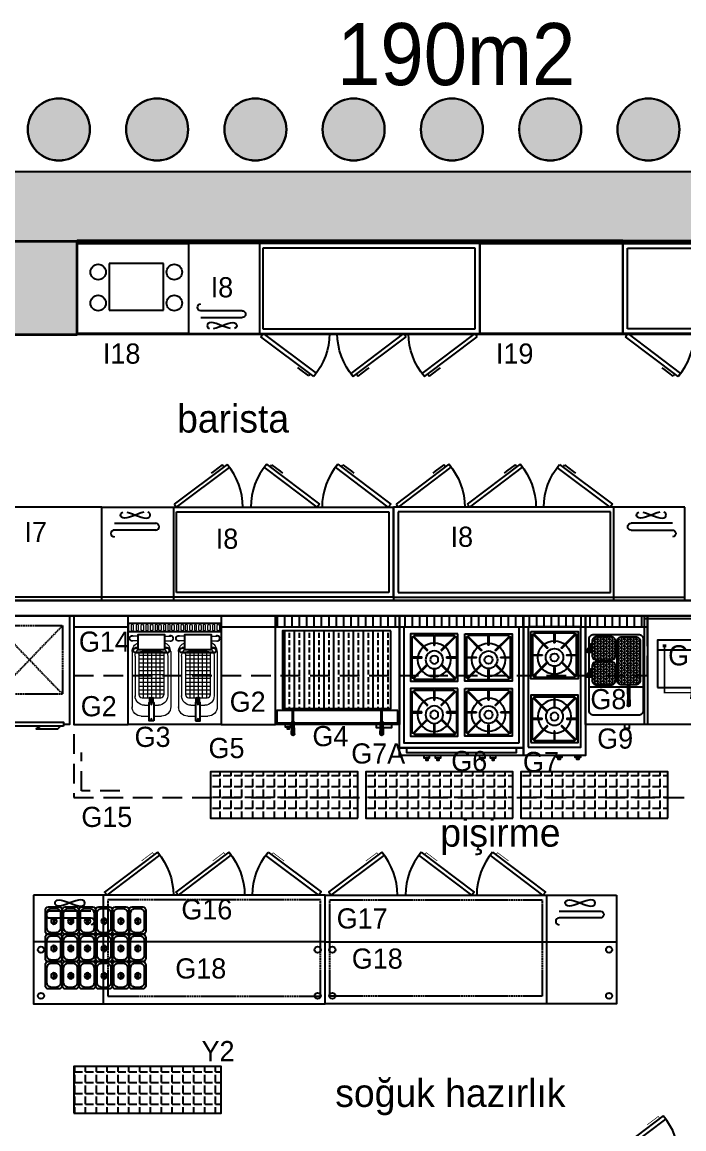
# Model space of a CAD drawing. Header units: millimetres. Extents: x -2729 to 15248, y -12439 to 5292.
# Drawn here: x 7412 to 7839, y -9259 to -8546 of the extents above; entities that cross this region are included whole.
import ezdxf

# ---------------------------------------------------------------- set-up
doc = ezdxf.new("R2010")
doc.units = ezdxf.units.MM
doc.linetypes.add('DASHED', pattern=[0.75, 0.5, -0.25])
doc.linetypes.add('HIDDENX2', pattern=[19.05, 12.7, -6.35])
for name, color, linetype in [('002 Çizgi', 7, 'Continuous'), ('CIHAZ', 2, 'Continuous'), ('Kıtc-002 Çizgi', 7, 'Continuous'), ('OLCU', 7, 'Continuous'), ('S2000-002 Çizgi', 7, 'Continuous'), ('S2000-003 Kapı', 3, 'Continuous'), ('tefris', 39, 'Continuous')]:
    doc.layers.add(name, color=color, linetype=linetype)
for name, color, linetype, lineweight in [('DUVAR', 7, 'Continuous', 30), ('kolon_Ном_пера__60', 7, 'Continuous', 35), ('mevcut kolonlar_Ном_пера__60', 7, 'Continuous', 35)]:
    doc.layers.add(name, color=color, linetype=linetype, lineweight=lineweight)
doc.styles.add('TAKSİM', font='GOTHIC.TTF', dxfattribs={"height": 20})
doc.styles.add('Мой Ариал', font='arial.ttf', dxfattribs={"width": 0.9})

# ---------------------------------------------------------------- blocks, each defined once
blk = doc.blocks.new('jhkjuhj')
at = {"layer": 'tefris'}
blk.add_circle((-2448793.21, 524949.27), 20, dxfattribs=at)
blk = doc.blocks.new('A$C34EC4B2C')
at = {"layer": 'S2000-002 Çizgi'}
for p, q in [((80.83, 87.67), (46.6, 62.05)), ((48.14, 60), (82.37, 85.61)), ((77.59, 87.3), (71.93, 83.07)), ((78.58, 85.98), (77.59, 87.3)), ((82.37, 85.61), (80.83, 87.67)), ((104.65, 85.77), (106.2, 87.82)), ((138.76, 60), (104.65, 85.77)), ((106.2, 87.82), (140.31, 62.05)), ((108.44, 86.12), (109.44, 87.44)), ((109.44, 87.44), (115.07, 83.18)), ((150.63, 85.77), (152.18, 87.82)), ((184.74, 60), (150.63, 85.77)), ((152.18, 87.82), (186.29, 62.05)), ((154.42, 86.12), (155.42, 87.44)), ((155.42, 87.44), (161.05, 83.18)), ((71.93, 83.07), (70.49, 81.99)), ((115.07, 83.18), (116.52, 82.09)), ((161.05, 83.18), (162.5, 82.09)), ((0, 0), (0, 60)), ((0, 60), (188, 60)), ((46.11, 60), (46.11, 0)), ((46.6, 62.05), (48.14, 60)), ((140.31, 62.05), (138.76, 60)), ((186.29, 62.05), (184.74, 60)), ((188, 2), (188, 60)), ((188, 60), (188, 0)), ((12, 54.97), (12.17, 55.71)), ((12.17, 54.24), (12, 54.97)), ((12.17, 55.71), (12.66, 56.35)), ((12.66, 53.6), (12.17, 54.24)), ((12.66, 56.35), (13.47, 56.8)), ((13.47, 53.14), (12.66, 53.6)), ((14.62, 52.97), (13.47, 53.14)), ((16.07, 53.14), (14.62, 52.97)), ((16.07, 56.8), (17.78, 56.35)), ((17.78, 53.6), (16.07, 53.14)), ((17.78, 56.35), (19.64, 55.71)), ((19.64, 54.24), (17.78, 53.6)), ((19.64, 55.71), (21.59, 54.97)), ((21.59, 54.97), (19.64, 54.24)), ((23.54, 55.71), (21.59, 54.97)), ((21.59, 54.97), (23.54, 54.24)), ((25.4, 56.35), (23.54, 55.71)), ((23.54, 54.24), (25.4, 53.6)), ((27.1, 56.8), (25.4, 56.35)), ((25.4, 53.6), (27.1, 53.14)), ((27.1, 53.14), (28.56, 52.97)), ((28.56, 52.97), (29.7, 53.14)), ((30.52, 56.35), (29.7, 56.8)), ((29.7, 53.14), (30.52, 53.6)), ((31.01, 55.71), (30.52, 56.35)), ((30.52, 53.6), (31.01, 54.24)), ((31.17, 54.97), (31.01, 55.71)), ((31.01, 54.24), (31.17, 54.97)), ((48, 5), (48, 57)), ((48, 57), (185, 57)), ((185, 57), (185, 5)), ((8, 49.66), (34.67, 49.66)), ((34.67, 45.32), (8, 45.32)), ((188, 2), (0, 2)), ((185, 5), (48, 5)), ((188, 0), (0, 0))]:
    blk.add_line(p, q, dxfattribs=at)
for centre, radius, start, end in [((48.14, 60), 42.75, 0, 40.24497), ((138.76, 60), 42.75, 139.49079, 180), ((184.74, 60), 42.75, 139.49079, 180), ((8, 43.15), 2.17, 90, 270), ((34.67, 47.49), 2.17, 270, 90)]:
    blk.add_arc(centre, radius, start, end, dxfattribs=at)
blk = doc.blocks.new('A$C604B7618')
at = {"layer": 'Kıtc-002 Çizgi'}
blk.add_lwpolyline([(0, 30.57), (30.57, 30.57), (30.57, 0), (0, 0), (0, 30.57)], dxfattribs=at)
blk.add_lwpolyline([(15.55, 29.52), (15.55, 23.44, -0.414214), (15.34, 23.23), (15.23, 23.23, -0.414214), (15.02, 23.44), (15.02, 29.52), (2.68, 29.52, 0.668179), (2.31, 28.63), (10.81, 20.13, -0.810443), (10.38, 19.82), (1.59, 28.61, 0.668179), (1.05, 28.39), (1.05, 15.55), (7.13, 15.55, -0.414214), (7.34, 15.34), (7.34, 15.23, -0.414214), (7.13, 15.02), (1.05, 15.02), (1.05, 2.68, 0.668179), (1.94, 2.31), (10.43, 10.81, -0.810443), (10.75, 10.38), (1.96, 1.59, 0.668179), (2.18, 1.05), (15.02, 1.05), (15.02, 7.13, -0.414214), (15.23, 7.34), (15.34, 7.34, -0.414214), (15.55, 7.13), (15.55, 1.05), (27.88, 1.05, 0.668179), (28.26, 1.94), (19.76, 10.43, -0.810443), (20.19, 10.75), (28.98, 1.96, 0.668179), (29.52, 2.18), (29.52, 15.02), (23.44, 15.02, -0.414214), (23.23, 15.23), (23.23, 15.34, -0.414214), (23.44, 15.55), (29.52, 15.55), (29.52, 28.39, 0.668179), (28.98, 28.61), (20.19, 19.82, -0.810443), (19.76, 20.13), (28.26, 28.63, 0.668179), (27.88, 29.52)], format="xyb", close=True, dxfattribs=at)
for radius in [10.75, 5.66, 2.6]:
    blk.add_circle((15.28, 13.8), radius, dxfattribs=at)
blk = doc.blocks.new('A$C0E67626B')
at = {"layer": 'S2000-002 Çizgi'}
h = blk.add_hatch(dxfattribs=at)
h.set_pattern_fill('ANSI31', color=256, scale=1.5, angle=45, style=0)
h.set_pattern_definition([(90, (-2444.461, -5730.0927), (-4.7625, 9e-16), [])])
h.paths.add_polyline_path([(80, 85.92), (80, 92.92), (0, 92.92), (0, 85.92)])
for points in [[(0, 7.92), (80, 7.92), (80, 92.92), (0, 92.92)], [(80, 85.92), (0, 85.92), (0, 92.92), (80, 92.92)], [(3, 10.92), (77, 10.92), (77, 85.92), (3, 85.92)], [(0, 2.92), (80, 2.92), (80, 7.92), (0, 7.92)], [(4.49, 7.92), (75.51, 7.92), (75.51, 4.92), (4.49, 4.92)], [(17.86, 2.92), (21.5, 2.92), (21.5, 1.46), (17.86, 1.46)], [(18.82, 1.46), (20.28, 1.46), (20.28, 0), (18.82, 0)], [(24.71, 2.92), (28.35, 2.92), (28.35, 1.46), (24.71, 1.46)], [(25.67, 1.46), (27.13, 1.46), (27.13, 0), (25.67, 0)], [(53.39, 2.92), (57.03, 2.92), (57.03, 1.46), (53.39, 1.46)], [(54.35, 1.46), (55.81, 1.46), (55.81, 0), (54.35, 0)], [(60.56, 2.92), (64.21, 2.92), (64.21, 1.46), (60.56, 1.46)], [(61.53, 1.46), (62.99, 1.46), (62.99, 0), (61.53, 0)]]:
    blk.add_lwpolyline(points, close=True, dxfattribs=at)
at = {"layer": 'S2000-002 Çizgi', "xscale": -1}
for p in [(37.77, 50.81), (37.77, 15.43)]:
    blk.add_blockref('A$C604B7618', p, dxfattribs=at)
at = {"layer": 'S2000-002 Çizgi'}
for p in [(42.23, 50.81), (42.23, 15.43)]:
    blk.add_blockref('A$C604B7618', p, dxfattribs=at)
blk = doc.blocks.new('A$C0F9524AD')
at = {"layer": 'S2000-002 Çizgi'}
for points in [[(28.7, 57.61, 1), (27.03, 57.61), (27.4, 50.35), (28.33, 50.35)], [(2.19, 39.17, 1), (0.72, 38.39), (2.1, 36.57), (2.93, 37.01)], [(2.19, 23.14, 1), (0.72, 22.36), (2.1, 20.54), (2.93, 20.97)]]:
    blk.add_hatch(color=256, dxfattribs=at).paths.add_polyline_path(points)
h = blk.add_hatch(dxfattribs=at)
h.set_pattern_fill('HEX', color=256, scale=0.2, angle=180, style=0)
h.set_pattern_definition([(360, (-3709.6624, 5056.9235), (-1e-16, -1.099852), [0.635, -1.27]), (240, (-3709.6624, 5056.9235), (-0.95249977, 0.549926), [0.635, -1.27]), (300, (-3709.0274, 5056.9235), (-0.95249977, -0.549926), [0.635, -1.27])])
h.paths.add_polyline_path([(16.36, 29.47, 0.414214), (19.36, 32.47), (19.36, 41.47, 0.414214), (16.36, 44.47), (7.36, 44.47, 0.414214), (4.36, 41.47), (4.36, 32.47, 0.414214), (7.36, 29.47)])
h = blk.add_hatch(dxfattribs=at)
h.set_pattern_fill('HEX', color=256, scale=0.2, angle=180, style=0)
h.set_pattern_definition([(180, (3749.3886, 5040.9235), (-1e-16, -1.099852), [0.635, -1.27]), (300, (3749.3886, 5040.9235), (0.95249977, 0.549926), [0.635, -1.27]), (240, (3748.7536, 5040.9235), (0.95249977, -0.549926), [0.635, -1.27])])
h.paths.add_polyline_path([(32.36, 13.47, 0.414214), (35.36, 16.47), (35.36, 41.47, 0.414214), (32.36, 44.47), (23.36, 44.47, 0.414214), (20.36, 41.47), (20.36, 16.47, 0.414214), (23.36, 13.47)])
h = blk.add_hatch(dxfattribs=at)
h.set_pattern_fill('HEX', color=256, scale=0.2, angle=180, style=0)
h.set_pattern_definition([(360, (-3709.6624, 5040.9235), (-1e-16, -1.099852), [0.635, -1.27]), (240, (-3709.6624, 5040.9235), (-0.95249977, 0.549926), [0.635, -1.27]), (300, (-3709.0274, 5040.9235), (-0.95249977, -0.549926), [0.635, -1.27])])
h.paths.add_polyline_path([(16.36, 13.47, 0.414214), (19.36, 16.47), (19.36, 25.47, 0.414214), (16.36, 28.47), (7.36, 28.47, 0.414214), (4.36, 25.47), (4.36, 16.47, 0.414214), (7.36, 13.47)])
h = blk.add_hatch(dxfattribs=at)
h.set_pattern_fill('ANSI31', color=256, scale=1.5, angle=225, style=0)
h.set_pattern_definition([(270, (3692.638, 5064.124), (4.7625, -1e-15), [])])
h.paths.add_polyline_path([(0, 7), (0, 0), (40, 0), (40, 7)])
for p, q in [((27.4, 50.35), (27.03, 57.61)), ((28.33, 50.35), (28.7, 57.61)), ((27.4, 50.35), (28.33, 50.35)), ((27.4, 45.97), (2.32, 45.97)), ((37.32, 45.97), (28.33, 45.97)), ((2.1, 36.57), (0.72, 38.39)), ((2.1, 36.57), (2.93, 37.01)), ((2.93, 37.01), (2.19, 39.17)), ((2.1, 20.54), (0.72, 22.36)), ((2.93, 20.97), (2.19, 23.14)), ((2.1, 20.54), (2.93, 20.97))]:
    blk.add_line(p, q, dxfattribs=at)
for points in [[(28.5, 70), (25.22, 70), (25.22, 72.31), (28.5, 72.31)], [(40, 70), (0, 70), (0, 0), (40, 0)], [(40, 0), (0, 0), (0, 7), (40, 7)]]:
    blk.add_lwpolyline(points, close=True, dxfattribs=at)
for points in [[(37.32, 52.32), (37.32, 60.97, 0.414214), (34.32, 63.97), (5.32, 63.97, 0.414214), (2.32, 60.97), (2.32, 52.4)], [(2.32, 61.97), (2.32, 14.97, 0.414214), (5.32, 11.97), (34.32, 11.97, 0.414214), (37.32, 14.97), (37.32, 52.32)]]:
    blk.add_lwpolyline(points, format="xyb", dxfattribs=at)
for points in [[(27.4, 50.35), (27.4, 44.47), (28.33, 44.47), (28.33, 50.35)], [(2.1, 36.57), (3.45, 34.03), (4.28, 34.46), (2.93, 37.01)], [(4.28, 34.46), (4.28, 39.54), (3.34, 39.54), (3.34, 36.22)], [(4.28, 38.95), (4.28, 39.54)], [(4.28, 18.43), (4.28, 23.51), (3.34, 23.51), (3.34, 20.19)], [(4.28, 22.92), (4.28, 23.51)], [(2.1, 20.54), (3.45, 17.99), (4.28, 18.43), (2.93, 20.97)]]:
    blk.add_lwpolyline(points, dxfattribs=at)
for points in [[(7.36, 44.47), (16.36, 44.47, -0.414214), (19.36, 41.47), (19.36, 32.47, -0.414214), (16.36, 29.47), (7.36, 29.47, -0.414214), (4.36, 32.47), (4.36, 41.47, -0.414214)], [(32.36, 44.47), (23.36, 44.47, 0.414214), (20.36, 41.47), (20.36, 16.47, 0.414214), (23.36, 13.47), (32.36, 13.47, 0.414214), (35.36, 16.47), (35.36, 41.47, 0.414214)], [(7.36, 28.47), (16.36, 28.47, -0.414214), (19.36, 25.47), (19.36, 16.47, -0.414214), (16.36, 13.47), (7.36, 13.47, -0.414214), (4.36, 16.47), (4.36, 25.47, -0.414214)]]:
    blk.add_lwpolyline(points, format="xyb", close=True, dxfattribs=at)
for centre, start, end in [((27.86, 57.61), 341.43703, 198.56297), ((1.46, 38.78), 9.38009, 226.50604), ((1.46, 22.75), 9.38009, 226.50604)]:
    blk.add_arc(centre, 0.835, start, end, dxfattribs=at)
blk = doc.blocks.new('A$C3E822EE1')
at = {"layer": 'S2000-002 Çizgi'}
h = blk.add_hatch(dxfattribs=at)
h.set_pattern_fill('ANSI32', color=256, angle=180, style=0)
h.set_pattern_definition([(315, (-4249.49996, 7833.96362), (-0.265165043, -0.265165043), []), (315, (-4249.3232, 7833.96362), (-0.265165043, -0.265165043), [])])
h.paths.add_polyline_path([(12.1, 69), (10.72, 69), (10.69, 70), (12.14, 70)])
h.paths.add_polyline_path([(12.07, 68.17), (11.76, 68.17), (11.76, 62.37), (11.68, 61), (11.15, 61), (11.07, 62.37), (11.07, 68.17), (10.75, 68.17), (10.72, 69), (12.1, 69)])
h.paths.add_polyline_path([(12.2, 72), (10.62, 72), (10.48, 76.14, -0.437405), (11.18, 76.9), (11.64, 76.9, -0.437405), (12.35, 76.14)])
h.paths.add_polyline_path([(12.14, 70), (10.69, 70), (10.62, 72), (12.2, 72)])
h.paths.add_polyline_path([(11.6, 59.71), (11.23, 59.71), (11.15, 61), (11.68, 61)])
h = blk.add_hatch(dxfattribs=at)
h.set_pattern_fill('ANSI32', color=256, angle=180, style=0)
h.set_pattern_definition([(225, (4329.50004, 7833.96362), (0.265165043, -0.265165043), []), (225, (4329.32326, 7833.96362), (0.265165043, -0.265165043), [])])
h.paths.add_polyline_path([(67.9, 69), (69.28, 69), (69.31, 70), (67.86, 70)])
h.paths.add_polyline_path([(67.93, 68.17), (68.24, 68.17), (68.24, 62.37), (68.32, 61), (68.85, 61), (68.93, 62.37), (68.93, 68.17), (69.25, 68.17), (69.28, 69), (67.9, 69)])
h.paths.add_polyline_path([(67.8, 72), (69.38, 72), (69.52, 76.14, 0.437405), (68.82, 76.9), (68.36, 76.9, 0.437405), (67.65, 76.14)])
h.paths.add_polyline_path([(67.86, 70), (69.31, 70), (69.38, 72), (67.8, 72)])
h.paths.add_polyline_path([(68.4, 59.71), (68.77, 59.71), (68.85, 61), (68.32, 61)])
h = blk.add_hatch(dxfattribs=at)
h.set_pattern_fill('ANSI33', color=256, angle=225, style=0)
h.set_pattern_definition([(270, (3371.733, 5045.6104), (6.35, -2e-15), []), (270, (3368.558, 5042.4354), (6.35, -2e-15), [3.175, -1.5875])])
h.paths.add_polyline_path([(74.47, 9.71), (74.47, 59.71), (4.47, 59.71), (4.47, 9.71)])
h = blk.add_hatch(dxfattribs=at)
h.set_pattern_fill('ANSI31', color=256, scale=1.5, angle=225, style=0)
h.set_pattern_definition([(270, (3371.7327, 5050.6104), (4.7625, -1e-15), [])])
h.paths.add_polyline_path([(0, 7), (0, 0), (80, 0), (80, 7)])
for p, q in [((10.48, 76.14), (10.75, 68.17)), ((10.75, 68.17), (10.48, 76.14)), ((11.64, 76.9), (11.18, 76.9)), ((11.18, 76.9), (11.64, 76.9)), ((12.35, 76.14), (12.07, 68.17)), ((67.65, 76.14), (67.93, 68.17)), ((68.36, 76.9), (68.82, 76.9)), ((68.82, 76.9), (68.36, 76.9)), ((69.52, 76.14), (69.25, 68.17)), ((69.25, 68.17), (69.52, 76.14)), ((10.75, 68.17), (11.07, 68.17)), ((11.07, 68.17), (10.75, 68.17)), ((11.07, 68.17), (11.07, 62.37)), ((11.76, 68.17), (11.76, 62.37)), ((12.07, 68.17), (11.76, 68.17)), ((67.93, 68.17), (68.24, 68.17)), ((68.24, 68.17), (68.24, 62.37)), ((68.93, 68.17), (68.93, 62.37)), ((69.25, 68.17), (68.93, 68.17)), ((68.93, 68.17), (69.25, 68.17)), ((11.07, 62.37), (11.23, 59.71)), ((11.23, 59.71), (11.6, 59.71)), ((11.6, 59.71), (11.23, 59.71)), ((11.76, 62.37), (11.6, 59.71)), ((68.24, 62.37), (68.4, 59.71)), ((68.77, 59.71), (68.4, 59.71)), ((68.4, 59.71), (68.77, 59.71)), ((68.93, 62.37), (68.77, 59.71))]:
    blk.add_line(p, q, dxfattribs=at)
for points in [[(9.94, 70), (6.3, 70), (6.3, 71.46), (9.94, 71.46)], [(8.98, 71.46), (7.52, 71.46), (7.52, 72.92), (8.98, 72.92)], [(75, 70), (65, 70), (65, 72), (75, 72)], [(80, 70), (0, 70), (0, 0), (80, 0)], [(79, 61), (1, 61), (1, 69), (79, 69)], [(74.47, 9.71), (4.47, 9.71), (4.47, 59.71), (74.47, 59.71)], [(80, 0), (0, 0), (0, 7), (80, 7)]]:
    blk.add_lwpolyline(points, close=True, dxfattribs=at)
for centre, start, end in [((11.18, 76.19), 90, 184.49917), ((11.18, 76.19), 90, 184.49917), ((11.64, 76.19), 355.50083, 90), ((68.36, 76.19), 90, 184.49917), ((68.82, 76.19), 355.50083, 90), ((68.82, 76.19), 355.50083, 90)]:
    blk.add_arc(centre, 0.706, start, end, dxfattribs=at)
blk = doc.blocks.new('A$C71D9588E')
at = {"layer": 'S2000-002 Çizgi', "linetype": 'Continuous', "lineweight": 0}
for p, q in [((6.5, 57), (2.5, 57)), ((6.5, 54), (2.5, 54)), ((23.5, 57), (27.5, 57)), ((23.5, 54), (27.5, 54)), ((36.5, 57), (32.5, 57)), ((36.5, 54), (32.5, 54)), ((53.5, 57), (57.5, 57)), ((53.5, 54), (57.5, 54)), ((2.5, 47), (2.5, 11)), ((4.5, 44), (4.5, 18)), ((4.75, 49.5), (6.5, 49.5)), ((4.75, 49), (6.5, 49)), ((4.75, 46.5), (25.25, 46.5)), ((4.75, 46), (25.25, 46)), ((7, 45.25), (7, 18.85)), ((23, 44.75), (7, 44.75)), ((21, 47.25), (9, 47.25)), ((9.5, 47.25), (9.5, 46.5)), ((9.5, 46), (9.5, 17.25)), ((12.2, 47.25), (12.2, 46.5)), ((12.2, 46), (12.2, 17.25)), ((14.9, 47.25), (14.9, 46.5)), ((14.9, 46), (14.9, 17.25)), ((17.6, 47.25), (17.6, 46.5)), ((17.6, 46), (17.6, 17.25)), ((20.3, 47.25), (20.3, 46.5)), ((20.3, 46), (20.3, 17.25)), ((23, 45.25), (23, 18.85)), ((23.5, 49.5), (25.25, 49.5)), ((23.5, 49), (25.25, 49)), ((25.5, 44), (25.5, 18)), ((27.5, 47), (27.5, 11)), ((32.5, 47), (32.5, 11)), ((34.5, 44), (34.5, 18)), ((34.75, 49.5), (36.5, 49.5)), ((34.75, 49), (36.5, 49)), ((34.75, 46.5), (55.25, 46.5)), ((34.75, 46), (55.25, 46)), ((37, 45.25), (37, 18.85)), ((53, 44.75), (37, 44.75)), ((51, 47.25), (39, 47.25)), ((39.5, 47.25), (39.5, 46.5)), ((39.5, 46), (39.5, 17.25)), ((42.2, 47.25), (42.2, 46.5)), ((42.2, 46), (42.2, 17.25)), ((44.9, 47.25), (44.9, 46.5)), ((44.9, 46), (44.9, 17.25)), ((47.6, 47.25), (47.6, 46.5)), ((47.6, 46), (47.6, 17.25)), ((50.3, 47.25), (50.3, 46.5)), ((50.3, 46), (50.3, 17.25)), ((53, 45.25), (53, 18.85)), ((53.5, 49.5), (55.25, 49.5)), ((53.5, 49), (55.25, 49)), ((55.5, 44), (55.5, 18)), ((57.5, 47), (57.5, 11)), ((23, 42.25), (7, 42.25)), ((23, 39.75), (7, 39.75)), ((23, 37.25), (7, 37.25)), ((53, 42.25), (37, 42.25)), ((53, 39.75), (37, 39.75)), ((53, 37.25), (37, 37.25)), ((23, 34.75), (7, 34.75)), ((23, 32.25), (7, 32.25)), ((23, 29.75), (7, 29.75)), ((53, 34.75), (37, 34.75)), ((53, 32.25), (37, 32.25)), ((53, 29.75), (37, 29.75)), ((23, 27.25), (7, 27.25)), ((23, 24.75), (7, 24.75)), ((23, 22.25), (7, 22.25)), ((53, 27.25), (37, 27.25)), ((53, 24.75), (37, 24.75)), ((53, 22.25), (37, 22.25)), ((23, 19.75), (7, 19.75)), ((13.75, 17.25), (9, 17.25)), ((13.75, 14.25), (13.75, 17.25)), ((14.25, 14.25), (14.25, 17.25)), ((14.75, 17.25), (14.25, 17.25)), ((14.75, 14.25), (14.75, 17.25)), ((15.25, 14.25), (15.25, 17.25)), ((15.75, 17.25), (15.25, 17.25)), ((15.75, 14.25), (15.75, 17.25)), ((16.25, 14.25), (16.25, 17.25)), ((21, 17.25), (16.25, 17.25)), ((53, 19.75), (37, 19.75)), ((43.75, 17.25), (39, 17.25)), ((43.75, 14.25), (43.75, 17.25)), ((44.25, 14.25), (44.25, 17.25)), ((44.75, 17.25), (44.25, 17.25)), ((44.75, 14.25), (44.75, 17.25)), ((45.25, 14.25), (45.25, 17.25)), ((45.75, 17.25), (45.25, 17.25)), ((45.75, 14.25), (45.75, 17.25)), ((46.25, 14.25), (46.25, 17.25)), ((51, 17.25), (46.25, 17.25)), ((13.5, 12.4), (10.5, 12.4)), ((19.5, 12.4), (16.5, 12.4)), ((43.5, 12.4), (40.5, 12.4)), ((49.5, 12.4), (46.5, 12.4)), ((13.5, 5.4), (8.5, 5.4)), ((21.5, 5.4), (16.5, 5.4)), ((43.5, 5.4), (38.5, 5.4)), ((51.5, 5.4), (46.5, 5.4))]:
    blk.add_line(p, q, dxfattribs=at)
at = {"layer": 'S2000-002 Çizgi'}
for points in [[(0, 65), (60, 65), (60, 60), (0, 60)], [(0, 0), (60, 0), (60, 60), (0, 60)], [(6.5, 48), (23.5, 48), (23.5, 58), (6.5, 58)], [(36.5, 48), (53.5, 48), (53.5, 58), (36.5, 58)], [(16.5, 2.25), (13.5, 2.25), (13.5, 14.25), (16.5, 14.25)], [(43.5, 2.25), (46.5, 2.25), (46.5, 14.25), (43.5, 14.25)]]:
    blk.add_lwpolyline(points, close=True, dxfattribs=at)
at = {"layer": 'S2000-002 Çizgi', "linetype": 'Continuous', "lineweight": 0}
for points in [[(2.62, 63.78, 0.999894), (1.12, 63.78), (1.12, 61.18, 1), (2.62, 61.18), (2.62, 63.78)], [(5.62, 63.78), (5.62, 61.18, -1), (4.12, 61.18), (4.12, 63.78, -0.999894), (5.62, 63.78)], [(8.55, 63.78, 0.999894), (7.05, 63.78), (7.05, 61.18, 1), (8.55, 61.18), (8.55, 63.78)], [(11.55, 63.78), (11.55, 61.18, -1), (10.05, 61.18), (10.05, 63.78, -0.999894), (11.55, 63.78)], [(14.3, 63.78, 0.999894), (12.8, 63.78), (12.8, 61.18, 1), (14.3, 61.18), (14.3, 63.78)], [(17.3, 63.78), (17.3, 61.18, -1), (15.8, 61.18), (15.8, 63.78, -0.999894), (17.3, 63.78)], [(20.12, 63.78, 0.999894), (18.62, 63.78), (18.62, 61.18, 1), (20.12, 61.18), (20.12, 63.78)], [(23.12, 63.78), (23.12, 61.18, -1), (21.62, 61.18), (21.62, 63.78, -0.999894), (23.12, 63.78)], [(25.87, 63.78, 0.999894), (24.37, 63.78), (24.37, 61.18, 1), (25.87, 61.18), (25.87, 63.78)], [(28.87, 63.78), (28.87, 61.18, -1), (27.37, 61.18), (27.37, 63.78, -0.999894), (28.87, 63.78)], [(31.75, 63.78, 0.999894), (30.25, 63.78), (30.25, 61.18, 1), (31.75, 61.18), (31.75, 63.78)], [(34.35, 63.78), (34.35, 61.18, -1), (32.85, 61.18), (32.85, 63.78, -0.999894), (34.35, 63.78)], [(37.14, 63.78), (37.14, 61.18, -1), (35.64, 61.18), (35.64, 63.78, -0.999894), (37.14, 63.78)], [(40.13, 63.78, 0.999894), (38.63, 63.78), (38.63, 61.18, 1), (40.13, 61.18), (40.13, 63.78)], [(42.54, 63.78), (42.54, 61.18, -1), (41.04, 61.18), (41.04, 63.78, -0.999894), (42.54, 63.78)], [(45.54, 63.78, 0.999894), (44.04, 63.78), (44.04, 61.18, 1), (45.54, 61.18), (45.54, 63.78)], [(48.64, 63.78), (48.64, 61.18, -1), (47.14, 61.18), (47.14, 63.78, -0.999894), (48.64, 63.78)], [(51.64, 63.78, 0.999894), (50.14, 63.78), (50.14, 61.18, 1), (51.64, 61.18), (51.64, 63.78)], [(54.75, 63.78), (54.75, 61.18, -1), (53.25, 61.18), (53.25, 63.78, -0.999894), (54.75, 63.78)], [(58.13, 63.68), (58.13, 61.08, -1), (56.63, 61.08), (56.63, 63.68, -0.999894), (58.13, 63.68)]]:
    blk.add_lwpolyline(points, format="xyb", dxfattribs=at)
for centre in [(15, 13.25), (45, 13.25), (15, 3.25), (45, 3.25)]:
    blk.add_circle(centre, 0.5, dxfattribs=at)
at = {"layer": 'S2000-002 Çizgi', "linetype": 'Continuous', "lineweight": 0, "extrusion": (0, 0, -1)}
for centre, radius, start, end in [((-2.5, 55.5), 1.8, 236.44269, 123.55731), ((-32.5, 55.5), 1.8, 236.44269, 123.55731), ((-2.5, 55.5), 1.5, 270.00107, 90), ((-8.5, 47), 6, 0, 70.52878), ((-32.5, 55.5), 1.5, 270.00107, 90), ((-38.5, 47), 6, 0, 70.52878), ((-4.75, 47.75), 1.75, 270, 90), ((-4.75, 47.75), 1.25, 270, 90), ((-34.75, 47.75), 1.75, 270, 90), ((-34.75, 47.75), 1.25, 270, 90), ((-9, 19.25), 2, 270, 0), ((-21, 19.25), 2, 180, 270), ((-39, 19.25), 2, 270, 0), ((-51, 19.25), 2, 180, 270)]:
    blk.add_arc(centre, radius, start, end, dxfattribs=at)
at = {"layer": 'S2000-002 Çizgi', "linetype": 'Continuous', "lineweight": 0}
for centre, radius, start, end in [((27.5, 55.5), 1.8, 236.44269, 123.55731), ((57.5, 55.5), 1.8, 236.44269, 123.55731), ((21.5, 47), 6, 0, 70.52878), ((27.5, 55.5), 1.5, 270.00107, 90), ((51.5, 47), 6, 0, 70.52878), ((57.5, 55.5), 1.5, 270.00107, 90), ((10.5, 44), 6, 160.52878, 180), ((10.5, 44), 6, 131.81031, 155.37568), ((9, 45.25), 2, 157.97569, 180), ((9, 45.25), 2, 90, 141.31781), ((21, 45.25), 2, 38.68219, 90), ((21, 45.25), 2, 0, 22.02431), ((19.5, 44), 6, 24.62432, 48.18969), ((19.5, 44), 6, 0, 19.47122), ((25.25, 47.75), 1.75, 270, 90), ((25.25, 47.75), 1.25, 270, 90), ((40.5, 44), 6, 160.52878, 180), ((40.5, 44), 6, 131.81031, 155.37568), ((39, 45.25), 2, 157.97569, 180), ((39, 45.25), 2, 90, 141.31781), ((51, 45.25), 2, 38.68219, 90), ((51, 45.25), 2, 0, 22.02431), ((49.5, 44), 6, 24.62432, 48.18969), ((49.5, 44), 6, 0, 19.47122), ((55.25, 47.75), 1.75, 270, 90), ((55.25, 47.75), 1.25, 270, 90), ((10.5, 18.4), 6, 180, 270), ((14, 17.25), 0.25, 0, 180), ((15, 17.25), 0.25, 0, 180), ((16, 17.25), 0.25, 0, 180), ((19.5, 18.4), 6, 270, 0), ((40.5, 18.4), 6, 180, 270), ((44, 17.25), 0.25, 0, 180), ((45, 17.25), 0.25, 0, 180), ((46, 17.25), 0.25, 0, 180), ((49.5, 18.4), 6, 270, 0), ((8.5, 11.4), 6, 180, 270), ((21.5, 11.4), 6, 270, 0), ((38.5, 11.4), 6, 180, 270), ((51.5, 11.4), 6, 270, 0)]:
    blk.add_arc(centre, radius, start, end, dxfattribs=at)
blk = doc.blocks.new('A$C67BA2794')
at = {"layer": 'S2000-002 Çizgi'}
blk.add_lwpolyline([(0, 7.57), (44, 7.57), (44, 38.03), (0, 38.03)], close=True, dxfattribs=at)
blk.add_lwpolyline([(44, 31.48), (0, 31.48)], dxfattribs=at)
for points, const_width in [([(3.46, 34.35), (5.8, 34.35)], 2), ([(4.63, 34.03), (4.63, 4.11), (22, 4.11)], 1), ([(39.37, 34.03), (39.37, 4.11), (22, 4.11)], 1), ([(40.54, 34.35), (38.2, 34.35)], 2)]:
    blk.add_lwpolyline(points, dxfattribs=dict(at, const_width=const_width))
blk.add_lwpolyline([(21.94, 7.48, 1, 1, 0), (21.94, 3.72, 1, 2, 0), (21.94, 0, 2, 2, 0)], format="xyseb", dxfattribs=at)
blk = doc.blocks.new('A$C1ED519BD')
at = {"layer": '002 Çizgi', "color": 7}
for points in [[(0, 27.82), (0, 97.82), (188, 97.82), (188, 27.82)], [(16.44, 30.84), (17.9, 31.01), (19.6, 31.47), (21.46, 32.11), (23.41, 32.84), (25.36, 33.58), (27.22, 34.22), (28.93, 34.67), (30.38, 34.85), (31.53, 34.67), (32.34, 34.22), (32.83, 33.58), (33, 32.84), (32.83, 32.11), (32.34, 31.47), (31.53, 31.01), (30.38, 30.84), (28.93, 31.01), (27.22, 31.47), (25.36, 32.11), (23.41, 32.84), (21.46, 33.58), (19.6, 34.22), (17.9, 34.67), (16.44, 34.85), (15.3, 34.67), (14.48, 34.22), (13.99, 33.58), (13.83, 32.84), (13.99, 32.11), (14.48, 31.47), (15.3, 31.01)], [(79.96, 0), (45.85, 25.77), (47.4, 27.82), (81.51, 2.05)], [(125.94, 0), (91.83, 25.77), (93.38, 27.82), (127.49, 2.05)], [(151.31, 0.15), (185.54, 25.76), (184, 27.82), (149.77, 2.2)]]:
    blk.add_lwpolyline(points, close=True, dxfattribs=at)
blk.add_lwpolyline([(45, 97.82), (45, 27.82)], dxfattribs=at)
at = {"layer": '002 Çizgi', "color": 7, "linetype": 'DASHED'}
blk.add_lwpolyline([(48, 92.82), (185, 92.82), (185, 30.82), (48, 30.82)], close=True, dxfattribs=at)
at = {"layer": '002 Çizgi', "color": 7}
for points in [[(10.33, 42.5), (37, 42.5, 1), (37, 46.84)], [(37, 38.15), (10.33, 38.15, -1), (10.33, 42.5)]]:
    blk.add_lwpolyline(points, format="xyb", dxfattribs=at)
at = {"layer": '002 Çizgi', "color": 7, "const_width": 0.428}
for points in [[(77.72, 1.7), (76.72, 0.38), (71.09, 4.63), (69.64, 5.72)], [(123.7, 1.7), (122.7, 0.38), (117.07, 4.63), (115.62, 5.72)], [(153.56, 1.84), (154.55, 0.51), (160.21, 4.74), (161.65, 5.83)]]:
    blk.add_lwpolyline(points, dxfattribs=at)
at = {"layer": '002 Çizgi', "color": 7}
for centre, start, end in [((47.4, 27.82), 319.49079, 0), ((93.38, 27.82), 319.49079, 0), ((184, 27.82), 180, 220.24497)]:
    blk.add_arc(centre, 42.75, start, end, dxfattribs=at)
blk = doc.blocks.new('A$C6CB922EE')
at = {"layer": 'S2000-002 Çizgi'}
for points in [[(15.6, 10.8), (2, 10.8, 0.414214), (0, 8.8), (0, 2, 0.414214), (2, 0), (15.6, 0, 0.414214), (17.6, 2), (17.6, 8.8, 0.414214)], [(13.6, 9.8), (4, 9.8, 0.414214), (1, 6.8), (1, 4, 0.414214), (4, 1), (13.6, 1, 0.414214), (16.6, 4), (16.6, 6.8, 0.414214)]]:
    blk.add_lwpolyline(points, format="xyb", close=True, dxfattribs=at)
blk.add_lwpolyline([(10.26, 5.74), (6.58, 5.74), (6.58, 5.38), (10.26, 5.38)], close=True, dxfattribs=at)
blk.add_circle((8.42, 5.55), 1.87, dxfattribs=at)
blk = doc.blocks.new('A$C01E77913')
at = {"layer": 'S2000-002 Çizgi'}
for points in [[(2, 26.8), (15, 26.8, -0.414214), (17, 24.8), (17, 2, -0.414214), (15, 0), (2, 0, -0.414214), (0, 2), (0, 24.8, -0.414214)], [(4, 24.8), (13, 24.8, -0.414214), (15, 22.8), (15, 4, -0.414214), (13, 2), (4, 2, -0.414214), (2, 4), (2, 22.8, -0.414214)]]:
    blk.add_lwpolyline(points, format="xyb", close=True, dxfattribs=at)
blk.add_lwpolyline([(4.71, 14.27), (12.21, 14.27), (12.21, 13.52), (4.71, 13.52)], close=True, dxfattribs=at)
blk.add_circle((8.46, 13.87), 3.82, dxfattribs=at)
blk = doc.blocks.new('A$C3596506F')
at = {"layer": '002 Çizgi', "color": 7}
for p, q in [((31.47, 128.52), (31.01, 127.7)), ((32.11, 129.01), (31.47, 128.52)), ((32.84, 129.17), (32.11, 129.01)), ((33.58, 129.01), (32.84, 129.17)), ((34.22, 128.52), (33.58, 129.01)), ((34.67, 127.7), (34.22, 128.52)), ((38.15, 106), (38.15, 132.67)), ((42.5, 132.67), (42.5, 106)), ((95.82, 135), (95.82, 0)), ((31.01, 127.7), (30.84, 126.56)), ((30.84, 126.56), (31.01, 125.1)), ((31.01, 125.1), (31.47, 123.4)), ((31.47, 123.4), (32.11, 121.54)), ((32.11, 121.54), (32.84, 119.59)), ((32.84, 119.59), (33.58, 121.54)), ((33.58, 121.54), (34.22, 123.4)), ((34.22, 123.4), (34.67, 125.1)), ((34.85, 126.56), (34.67, 127.7)), ((34.67, 125.1), (34.85, 126.56)), ((31.01, 114.07), (31.47, 115.78)), ((31.47, 115.78), (32.11, 117.64)), ((32.11, 117.64), (32.84, 119.59)), ((32.84, 119.59), (33.58, 117.64)), ((33.58, 117.64), (34.22, 115.78)), ((34.22, 115.78), (34.67, 114.07)), ((30.84, 112.62), (31.01, 114.07)), ((31.01, 111.47), (30.84, 112.62)), ((31.47, 110.66), (31.01, 111.47)), ((32.11, 110.17), (31.47, 110.66)), ((32.84, 110), (32.11, 110.17)), ((33.58, 110.17), (32.84, 110)), ((34.22, 110.66), (33.58, 110.17)), ((34.67, 111.47), (34.22, 110.66)), ((34.67, 114.07), (34.85, 112.62)), ((34.85, 112.62), (34.67, 111.47))]:
    blk.add_line(p, q, dxfattribs=at)
for points in [[(27.82, 135), (97.82, 135), (97.82, 0), (27.82, 0)], [(65.82, 0), (65.82, 135), (97.82, 135), (97.82, 0)], [(0, 63.04), (25.77, 97.15), (27.82, 95.6), (2.05, 61.49)], [(0, 35.2), (25.77, 1.09), (27.82, 2.64), (2.05, 36.75)]]:
    blk.add_lwpolyline(points, close=True, dxfattribs=at)
blk.add_lwpolyline([(95.82, 98), (27.82, 98)], dxfattribs=at)
at = {"layer": '002 Çizgi', "color": 7, "linetype": 'DASHED'}
blk.add_lwpolyline([(92.82, 95), (92.82, 3), (30.82, 3), (30.82, 95)], close=True, dxfattribs=at)
at = {"layer": '002 Çizgi', "color": 7, "const_width": 0.428}
for points in [[(1.7, 65.28), (0.38, 66.28), (4.63, 71.91), (5.72, 73.36)], [(1.7, 32.96), (0.38, 31.96), (4.63, 26.33), (5.72, 24.89)]]:
    blk.add_lwpolyline(points, dxfattribs=at)
at = {"layer": '002 Çizgi', "color": 7}
for centre, radius, start, end in [((40.32, 132.67), 2.17, 0, 180), ((44.67, 106), 2.17, 180, 0), ((27.82, 95.6), 42.75, 229.49079, 270), ((27.82, 2.64), 42.75, 90, 130.50921)]:
    blk.add_arc(centre, radius, start, end, dxfattribs=at)
at = {"layer": '002 Çizgi', "color": 7, "rotation": 90}
for p in [(95.21, 115.51), (95.21, 97.51), (95.21, 79.51), (95.21, 61.51), (95.21, 43.51), (95.21, 25.51), (95.21, 7.51)]:
    blk.add_blockref('A$C01E77913', p, dxfattribs=at)
blk = doc.blocks.new('A$C50D03FC4')
at = {"layer": 'S2000-002 Çizgi'}
h = blk.add_hatch(dxfattribs=at)
h.set_pattern_fill('ANSI31', color=256, scale=1.5, angle=45, style=0)
h.set_pattern_definition([(90, (-2094.9845, -5393.4434), (-4.7625, 9e-16), [])])
h.paths.add_polyline_path([(40, 85.62), (40, 92.62), (0, 92.62), (0, 85.62)])
for points in [[(0, 92.62), (40, 92.62), (40, 2.62), (0, 2.62)], [(0, 85.62), (40, 85.62), (40, 2.62), (0, 2.62)], [(3, 7.98), (37, 7.98), (37, 85.62), (3, 85.62)], [(21.44, 2.62), (24.72, 2.62), (24.72, 1.31), (21.44, 1.31)], [(22.42, 1.31), (23.74, 1.31), (23.74, 0), (22.42, 0)], [(33.44, 2.62), (36.72, 2.62), (36.72, 1.31), (33.44, 1.31)], [(34.42, 1.31), (35.74, 1.31), (35.74, 0), (34.42, 0)]]:
    blk.add_lwpolyline(points, close=True, dxfattribs=at)
blk.add_blockref('A$C604B7618', (4.72, 52.06), dxfattribs=at)
at = {"layer": 'S2000-002 Çizgi', "xscale": -1, "rotation": 180}
blk.add_blockref('A$C604B7618', (4.72, 41.55), dxfattribs=at)
blk = doc.blocks.new('A$C5B5611F4')
at = {"layer": 'CIHAZ', "color": 1}
for p, q in [((14.73, 68.47), (14.73, 47.92)), ((24.09, 58.19), (3.98, 58.19))]:
    blk.add_line(p, q, dxfattribs=at)
at = {"layer": 'CIHAZ', "color": 5, "linetype": 'DASHED'}
for p, q in [((19.82, 66.66), (62.62, 22.28)), ((62.62, 66.66), (19.82, 22.28))]:
    blk.add_line(p, q, dxfattribs=at)
at = {"layer": 'CIHAZ', "color": 5}
for points in [[(63.2, 1.82), (10.36, 1.82), (10.36, 4.32), (63.2, 4.32)], [(61.2, 1.82), (48.6, 1.82), (45.6, 0), (59.6, 0)]]:
    blk.add_lwpolyline(points, close=True, dxfattribs=at)
at = {"layer": 'CIHAZ', "color": 1}
blk.add_circle((14.73, 58.19), 7.76, dxfattribs=at)
at = {"layer": 'S2000-002 Çizgi', "linetype": 'DASHED'}
for p, q in [((19.82, 66.66), (62.62, 66.66)), ((62.62, 66.66), (62.62, 22.28)), ((19.82, 22.28), (19.82, 48.05)), ((62.62, 22.28), (19.82, 22.28))]:
    blk.add_line(p, q, dxfattribs=at)
at = {"layer": 'S2000-002 Çizgi'}
blk.add_lwpolyline([(10.36, 2.81), (0, 2.81), (0, 72.81), (67, 72.81), (67, 2.81), (63.2, 2.81)], dxfattribs=at)
at = {"layer": 'S2000-002 Çizgi', "linetype": 'DASHED'}
for centre, radius, start, end in [((11.6, 71.22), 9.4, 291.20794, 330.95663), ((11, 43.02), 10.16, 29.6907, 66.77515)]:
    blk.add_arc(centre, radius, start, end, dxfattribs=at)

msp = doc.modelspace()

# ---------------------------------------------------------------- hatches: boundary and pattern name
h = msp.add_hatch(color=256)
h.dxf.hatch_style = 1
h.set_gradient(color1=(142, 90, 31), color2=(242, 225, 192), tint=1, name='HEMISPHERICAL')
h.paths.add_polyline_path([(8202.846, -8687.557), (8202.846, -8642.569), (6902.799, -8642.563), (6902.802, -8687.563)])
h = msp.add_hatch(color=7)
h.paths.add_polyline_path([(7447.799, -8747.562), (7447.799, -8687.562), (7387.8, -8687.562), (7387.8, -8747.562)])
h.paths.add_polyline_path([(8047.799, -8747.562), (8047.799, -8687.562), (7987.799, -8687.562), (7987.799, -8747.562)])
h = msp.add_hatch()
h.set_pattern_fill('ANGLE', color=256, angle=450)
h.set_pattern_definition([(90, (13163.148, -11357.969), (-6.985, -1e-14), [5.08, -1.905]), (180, (13163.148, -11357.969), (1e-14, -6.985), [5.08, -1.905])])
h.paths.add_polyline_path([(7534.003, -9029.286), (7534.003, -9059.286), (7629.003, -9059.286), (7629.003, -9029.286)])
h = msp.add_hatch()
h.set_pattern_fill('ANGLE', color=256, angle=450)
h.set_pattern_definition([(90, (13263.148, -11357.969), (-6.985, -1e-14), [5.08, -1.905]), (180, (13263.148, -11357.969), (1e-14, -6.985), [5.08, -1.905])])
h.paths.add_polyline_path([(7634.003, -9029.286), (7634.003, -9059.286), (7729.003, -9059.286), (7729.003, -9029.286)])
h = msp.add_hatch()
h.set_pattern_fill('ANGLE', color=256, angle=450)
h.set_pattern_definition([(90, (13363.148, -11357.969), (-6.985, -1e-14), [5.08, -1.905]), (180, (13363.148, -11357.969), (1e-14, -6.985), [5.08, -1.905])])
h.paths.add_polyline_path([(7734.003, -9029.286), (7734.003, -9059.286), (7829.003, -9059.286), (7829.003, -9029.286)])
h = msp.add_hatch()
h.set_pattern_fill('ANGLE', color=256)
h.set_pattern_definition([(0, (-712.1406, -11960.743), (0, 6.985), [5.08, -1.905]), (90, (-712.1406, -11960.743), (-6.985, 4e-16), [5.08, -1.905])])
h.paths.add_polyline_path([(7540.715, -9219.262), (7445.715, -9219.262), (7445.715, -9249.262), (7540.715, -9249.262)])
at = {"layer": 'OLCU'}
h = msp.add_hatch(color=18, dxfattribs=at)
h.set_gradient(color1=(8, 8, 8), color2=(145, 145, 145), rotation=270, one_color=1, tint=0.57, name='INVCYLINDER')
h.paths.add_polyline_path([(7456.062, -8615.379, 1), (7416.062, -8615.379, 1)])
h = msp.add_hatch(color=18, dxfattribs=at)
h.set_gradient(color1=(8, 8, 8), color2=(145, 145, 145), rotation=270, one_color=1, tint=0.57, name='INVCYLINDER')
h.paths.add_polyline_path([(7519.459, -8615.378, 1), (7479.459, -8615.378, 1)])
h = msp.add_hatch(color=18, dxfattribs=at)
h.set_gradient(color1=(8, 8, 8), color2=(145, 145, 145), rotation=270, one_color=1, tint=0.57, name='INVCYLINDER')
h.paths.add_polyline_path([(7582.848, -8615.378, 1), (7542.848, -8615.378, 1)])
h = msp.add_hatch(color=18, dxfattribs=at)
h.set_gradient(color1=(8, 8, 8), color2=(145, 145, 145), rotation=270, one_color=1, tint=0.57, name='INVCYLINDER')
h.paths.add_polyline_path([(7646.236, -8615.378, 1), (7606.236, -8615.378, 1)])
h = msp.add_hatch(color=18, dxfattribs=at)
h.set_gradient(color1=(8, 8, 8), color2=(145, 145, 145), rotation=270, one_color=1, tint=0.57, name='INVCYLINDER')
h.paths.add_polyline_path([(7709.625, -8615.379, 1), (7669.625, -8615.379, 1)])
h = msp.add_hatch(color=18, dxfattribs=at)
h.set_gradient(color1=(8, 8, 8), color2=(145, 145, 145), rotation=270, one_color=1, tint=0.57, name='INVCYLINDER')
h.paths.add_polyline_path([(7773.014, -8615.379, 1), (7733.014, -8615.379, 1)])
h = msp.add_hatch(color=18, dxfattribs=at)
h.set_gradient(color1=(8, 8, 8), color2=(145, 145, 145), rotation=270, one_color=1, tint=0.57, name='INVCYLINDER')
h.paths.add_polyline_path([(7836.403, -8615.379, 1), (7796.403, -8615.379, 1)])

# ---------------------------------------------------------------- linework, layer by layer
for points in [[(8202.846, -8687.562), (6902.8, -8687.562), (6902.8, -8642.563), (8202.846, -8642.563)], [(7519.701, -8746.873), (7447.799, -8746.873), (7447.799, -8686.869), (7519.701, -8686.869)], [(7447.799, -8688.873), (7519.701, -8688.873), (7519.701, -8686.869), (7447.799, -8686.869)], [(7447.799, -8687.562), (7987.772, -8687.562), (7987.772, -8747.561), (7447.799, -8747.561)], [(7463.873, -8916.87), (7313.874, -8916.87), (7313.874, -8918.87), (7463.873, -8918.87)], [(7480.772, -8928.837), (7445.772, -8928.837), (7445.772, -8935.837), (7480.772, -8935.837)], [(7480.772, -8928.837), (7445.772, -8928.837), (7445.772, -8998.837), (7480.772, -8998.837)], [(7575.772, -8928.837), (7540.772, -8928.837), (7540.772, -8935.837), (7575.772, -8935.837)], [(7575.772, -8928.837), (7540.772, -8928.837), (7540.772, -8998.837), (7575.772, -8998.837)], [(7629.003, -9059.286), (7629.003, -9029.286), (7534.003, -9029.286), (7534.003, -9059.286)], [(7729.003, -9059.286), (7729.003, -9029.286), (7634.003, -9029.286), (7634.003, -9059.286)], [(7829.003, -9059.286), (7829.003, -9029.286), (7734.003, -9029.286), (7734.003, -9059.286)], [(7445.715, -9249.262), (7540.715, -9249.262), (7540.715, -9219.262), (7445.715, -9219.262)]]:
    msp.add_lwpolyline(points, close=True)
at = {"layer": 'DUVAR', "linetype": 'Continuous'}
for p, q in [((7655.872, -8918.87), (6842.8, -8918.87)), ((7995.772, -8918.856), (7125.874, -8918.87)), ((7995.772, -8918.856), (7125.874, -8918.87)), ((7655.872, -8918.87), (7125.874, -8918.87)), ((7995.772, -8928.87), (7092.8, -8928.87))]:
    msp.add_line(p, q, dxfattribs=at)
at = {"layer": 'kolon_Ном_пера__60', "linetype": 'Continuous', "flags": 128}
msp.add_lwpolyline([(7447.799, -8747.562), (7447.799, -8687.562), (7387.8, -8687.562), (7387.8, -8747.562)], close=True, dxfattribs=at)
at = {"layer": 'mevcut kolonlar_Ном_пера__60', "linetype": 'Continuous', "flags": 128}
msp.add_lwpolyline([(7447.799, -8747.562), (7447.799, -8687.562), (7387.8, -8687.562), (7387.8, -8747.562)], close=True, dxfattribs=at)
at = {"layer": 'S2000-002 Çizgi'}
for p, q in [((7468.486, -8701.78), (7468.486, -8731.78)), ((7503.486, -8701.78), (7468.486, -8701.78)), ((7503.486, -8731.78), (7503.486, -8701.78)), ((7468.486, -8731.78), (7503.486, -8731.78))]:
    msp.add_line(p, q, dxfattribs=at)
for points in [[(7707.701, -8686.869), (7799.799, -8686.869), (7799.799, -8746.869), (7707.701, -8746.869)], [(7707.701, -8688.869), (7799.799, -8688.869), (7799.799, -8686.869), (7707.701, -8686.869)], [(7463.873, -8858.87), (7313.874, -8858.87), (7313.874, -8918.87), (7463.873, -8918.87)], [(7813.772, -8928.853), (7925.772, -8928.853), (7925.772, -8998.853), (7813.772, -8998.853)], [(7925.772, -8930.853), (7813.772, -8930.853), (7813.772, -8928.853), (7925.772, -8928.853)], [(7419.772, -9138.853), (7419.772, -9178.853), (7607.772, -9178.853), (7607.772, -9138.853)], [(7795.772, -9138.853), (7795.772, -9178.853), (7607.772, -9178.853), (7607.772, -9138.853)]]:
    msp.add_lwpolyline(points, close=True, dxfattribs=at)
at = {"layer": 'S2000-002 Çizgi', "linetype": 'HIDDENX2'}
for points in [[(7815.772, -8928.853), (7445.772, -8928.837), (7445.772, -8967.337), (7815.772, -8967.353)], [(7995.772, -8928.853), (7445.772, -8928.87), (7445.772, -9045.87), (7995.772, -9045.853)]]:
    msp.add_lwpolyline(points, close=True, dxfattribs=at)
msp.add_lwpolyline([(7475.353, -9041.574), (7450.772, -9041.574), (7450.772, -9016.994)], dxfattribs=at)
at = {"layer": 'S2000-002 Çizgi'}
for centre, radius in [((7461.431, -8707.259), 5), ((7510.541, -8707.259), 5), ((7461.431, -8727.259), 5), ((7510.541, -8727.259), 5), ((7424.525, -9143.994), 1.973), ((7603.02, -9143.994), 1.973), ((7612.525, -9143.994), 1.973), ((7791.02, -9143.994), 1.973), ((7424.525, -9173.713), 1.973), ((7603.02, -9173.713), 1.973), ((7612.525, -9173.713), 1.973), ((7791.02, -9173.713), 1.973)]:
    msp.add_circle(centre, radius, dxfattribs=at)

# ---------------------------------------------------------------- block references
at = {"rotation": 270}
msp.add_blockref('A$C3596506F', (7790.772, -9251.058), dxfattribs=at)
at = {"layer": 'OLCU', "xscale": -1}
for p, rotation in [((1568349.346, 1949881.4), 219.3459023106055), ((1568412.744, 1949881.401), 219.345902310606), ((1568476.132, 1949881.401), 219.345902310606), ((1568539.521, 1949881.401), 219.345902310606), ((1568602.91, 1949881.4), 219.3459023106055), ((1568666.299, 1949881.4), 219.3459023106055), ((1568729.688, 1949881.4), 219.3459023106055)]:
    msp.add_blockref('jhkjuhj', p, dxfattribs=dict(at, rotation=rotation))
at = {"layer": 'OLCU', "rotation": 276.9230769275784}
for p in [(-218516.329, -2502829.77), (-218452.932, -2502829.77), (-218389.543, -2502829.77), (-218326.154, -2502829.77), (-218262.765, -2502829.77), (-218199.377, -2502829.771), (-218135.988, -2502829.771)]:
    msp.add_blockref('jhkjuhj', p, dxfattribs=at)
at = {"layer": 'S2000-002 Çizgi', "xscale": -1}
for name, p, rotation in [('A$C34EC4B2C', (7519.701, -8686.869), 180), ('A$C3E822EE1', (7575.772, -8928.837), 180), ('A$C0F9524AD', (7775.772, -8928.853), 180), ('A$C1ED519BD', (7419.772, -9081.038), 180), ('A$C6CB922EE', (7427.372, -9134.053), 270), ('A$C6CB922EE', (7438.172, -9134.053), 270), ('A$C6CB922EE', (7448.972, -9134.053), 270), ('A$C6CB922EE', (7459.772, -9134.053), 270), ('A$C6CB922EE', (7470.572, -9134.053), 270), ('A$C6CB922EE', (7481.372, -9134.053), 270), ('A$C6CB922EE', (7427.372, -9151.653), 270), ('A$C6CB922EE', (7438.172, -9151.653), 270), ('A$C6CB922EE', (7448.972, -9151.653), 270), ('A$C6CB922EE', (7459.772, -9151.653), 270), ('A$C6CB922EE', (7470.572, -9151.653), 270), ('A$C6CB922EE', (7481.372, -9151.653), 270), ('A$C6CB922EE', (7427.372, -9169.253), 270), ('A$C6CB922EE', (7438.172, -9169.253), 270), ('A$C6CB922EE', (7448.972, -9169.253), 270), ('A$C6CB922EE', (7459.772, -9169.253), 270), ('A$C6CB922EE', (7470.572, -9169.253), 270), ('A$C6CB922EE', (7481.372, -9169.253), 270)]:
    msp.add_blockref(name, p, dxfattribs=dict(at, rotation=rotation))
at = {"layer": 'S2000-002 Çizgi', "rotation": 180}
for name, p in [('A$C34EC4B2C', (7987.799, -8686.869)), ('A$C1ED519BD', (7795.772, -9081.038))]:
    msp.add_blockref(name, p, dxfattribs=at)
at = {"layer": 'S2000-002 Çizgi'}
for name, p in [('A$C34EC4B2C', (7463.873, -8918.87)), ('A$C5B5611F4', (7375.901, -9001.683)), ('A$C50D03FC4', (7735.772, -9021.478)), ('A$C67BA2794', (7822.201, -8982.476))]:
    msp.add_blockref(name, p, dxfattribs=at)
at = {"layer": 'S2000-002 Çizgi', "xscale": -1}
for name, p in [('A$C34EC4B2C', (7839.873, -8918.87)), ('A$C0E67626B', (7735.772, -9021.753))]:
    msp.add_blockref(name, p, dxfattribs=at)
at = {"layer": 'S2000-003 Kapı', "xscale": -1}
msp.add_blockref('A$C71D9588E', (7540.772, -8998.837), dxfattribs=at)

# ---------------------------------------------------------------- texts
at = {"style": 'TAKSİM'}
for s, height, p in [('I8', 13, (7534.031, -8723.571)), ('I18', 13, (7464.51, -8766.306)), ('I19', 13, (7718.049, -8766.306)), ('barista', 18, (7512.357, -8810.715)), ('I7', 13, (7413.889, -8881.256)), ('I8', 13, (7537.309, -8885.616)), ('I8', 13, (7688.778, -8884.37)), ('G14', 13, (7449.003, -8951.969)), ('G12', 13, (7829.106, -8960.769)), ('G2', 13, (7546.282, -8990.67)), ('G8', 13, (7778.964, -8989.02)), ('G2', 13, (7450.204, -8993.56)), ('G3', 13, (7484.911, -9013.31)), ('G4', 13, (7599.639, -9012.829)), ('G5', 13, (7532.634, -9020.536)), ('G9', 13, (7783.347, -9014.41)), ('G7A', 13, (7624.685, -9024.02)), ('G6', 13, (7689.181, -9028.918)), ('G7', 13, (7735.435, -9029.509)), ('G15', 13, (7450.587, -9064.887)), ('pişirme', 18, (7682.144, -9077.578)), ('G16', 13, (7515.1, -9124.47)), ('G17', 13, (7615.289, -9130.331)), ('G18', 13, (7625.064, -9156.215)), ('G18', 13, (7511.19, -9162.564)), ('Y2', 13, (7528.139, -9215.832)), ('soğuk hazırlık', 18, (7614.376, -9245.317))]:
    msp.add_text(s, height=height, dxfattribs=at).set_placement(p)
at = {"lineweight": 40, "ltscale": 0.005, "insert": (7692.379, -8587.379), "char_height": 40, "attachment_point": 8, "style": 'Мой Ариал'}
msp.add_mtext('190{\\fArial|b0|i0|c186|p34;m2}', dxfattribs=at)

doc.saveas('drawing.dxf')
